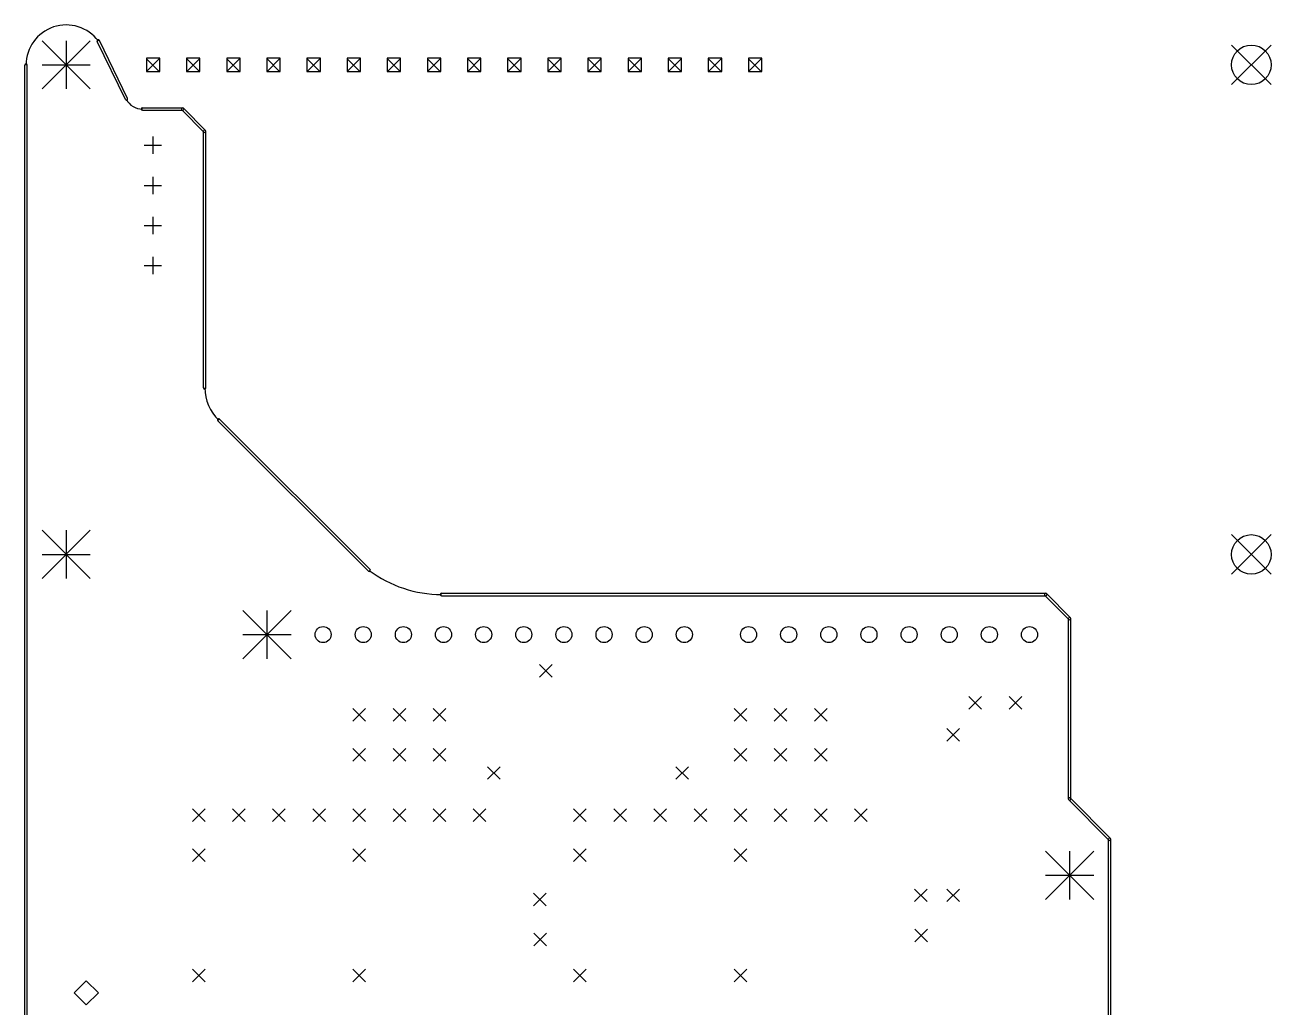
# Model space of a CAD drawing. Extents: x 108 to 190, y -162 to -37.
# Drawn here: x 110.9 to 189.8, y -99.2 to -37 of the extents above; entities that cross this region are included whole.
import ezdxf

# ---------------------------------------------------------------- set-up
doc = ezdxf.new("R2010")
doc.units = 0
doc.header["$MEASUREMENT"] = 0
doc.layers.add('BLACK', color=7, linetype='CONTINUOUS')

msp = doc.modelspace()

# ---------------------------------------------------------------- linework, layer by layer
at = {"layer": 'Black'}
for p, q in [((112.014, -37.96), (115.062, -41.008)), ((115.062, -37.96), (112.014, -41.008)), ((113.538, -37.96), (113.538, -41.008)), ((117.28, -41.689), (115.502, -38.006)), ((117.416, -41.623), (115.638, -37.94)), ((187.287, -38.234), (189.787, -40.734)), ((189.787, -38.234), (187.287, -40.734)), ((119.461, -39.06), (118.613, -39.06)), ((118.613, -39.06), (118.613, -39.909)), ((118.624, -39.097), (119.424, -39.897)), ((119.424, -39.097), (118.624, -39.897)), ((119.461, -39.909), (119.461, -39.06)), ((122.001, -39.06), (121.153, -39.06)), ((121.153, -39.06), (121.153, -39.909)), ((121.164, -39.097), (121.964, -39.897)), ((121.964, -39.097), (121.164, -39.897)), ((122.001, -39.909), (122.001, -39.06)), ((124.541, -39.06), (123.693, -39.06)), ((123.693, -39.06), (123.693, -39.909)), ((123.704, -39.097), (124.504, -39.897)), ((124.504, -39.097), (123.704, -39.897)), ((124.541, -39.909), (124.541, -39.06)), ((127.081, -39.06), (126.233, -39.06)), ((126.233, -39.06), (126.233, -39.909)), ((126.244, -39.097), (127.044, -39.897)), ((127.044, -39.097), (126.244, -39.897)), ((127.081, -39.909), (127.081, -39.06)), ((129.621, -39.06), (128.773, -39.06)), ((128.773, -39.06), (128.773, -39.909)), ((128.784, -39.097), (129.584, -39.897)), ((129.584, -39.097), (128.784, -39.897)), ((129.621, -39.909), (129.621, -39.06)), ((132.161, -39.06), (131.313, -39.06)), ((131.313, -39.06), (131.313, -39.909)), ((131.324, -39.097), (132.124, -39.897)), ((132.124, -39.097), (131.324, -39.897)), ((132.161, -39.909), (132.161, -39.06)), ((134.701, -39.06), (133.853, -39.06)), ((133.853, -39.06), (133.853, -39.909)), ((133.864, -39.097), (134.664, -39.897)), ((134.664, -39.097), (133.864, -39.897)), ((134.701, -39.909), (134.701, -39.06)), ((137.241, -39.06), (136.393, -39.06)), ((136.393, -39.06), (136.393, -39.909)), ((136.404, -39.097), (137.204, -39.897)), ((137.204, -39.097), (136.404, -39.897)), ((137.241, -39.909), (137.241, -39.06)), ((139.781, -39.06), (138.933, -39.06)), ((138.933, -39.06), (138.933, -39.909)), ((138.944, -39.097), (139.744, -39.897)), ((139.744, -39.097), (138.944, -39.897)), ((139.781, -39.909), (139.781, -39.06)), ((142.321, -39.06), (141.473, -39.06)), ((141.473, -39.06), (141.473, -39.909)), ((141.484, -39.097), (142.284, -39.897)), ((142.284, -39.097), (141.484, -39.897)), ((142.321, -39.909), (142.321, -39.06)), ((144.861, -39.06), (144.013, -39.06)), ((144.013, -39.06), (144.013, -39.909)), ((144.024, -39.097), (144.824, -39.897)), ((144.824, -39.097), (144.024, -39.897)), ((144.861, -39.909), (144.861, -39.06)), ((147.401, -39.06), (146.553, -39.06)), ((146.553, -39.06), (146.553, -39.909)), ((146.564, -39.097), (147.364, -39.897)), ((147.364, -39.097), (146.564, -39.897)), ((147.401, -39.909), (147.401, -39.06)), ((149.941, -39.06), (149.093, -39.06)), ((149.093, -39.06), (149.093, -39.909)), ((149.104, -39.097), (149.904, -39.897)), ((149.904, -39.097), (149.104, -39.897)), ((149.941, -39.909), (149.941, -39.06)), ((152.481, -39.06), (151.633, -39.06)), ((151.633, -39.06), (151.633, -39.909)), ((151.644, -39.097), (152.444, -39.897)), ((152.444, -39.097), (151.644, -39.897)), ((152.481, -39.909), (152.481, -39.06)), ((155.021, -39.06), (154.173, -39.06)), ((154.173, -39.06), (154.173, -39.909)), ((154.184, -39.097), (154.984, -39.897)), ((154.984, -39.097), (154.184, -39.897)), ((155.021, -39.909), (155.021, -39.06)), ((157.561, -39.06), (156.713, -39.06)), ((156.713, -39.06), (156.713, -39.909)), ((156.724, -39.097), (157.524, -39.897)), ((157.524, -39.097), (156.724, -39.897)), ((157.561, -39.909), (157.561, -39.06)), ((110.923, -126.365), (110.923, -39.497)), ((111.073, -126.365), (111.073, -39.497)), ((112.014, -39.484), (115.062, -39.484)), ((118.613, -39.909), (119.461, -39.909)), ((121.153, -39.909), (122.001, -39.909)), ((123.693, -39.909), (124.541, -39.909)), ((126.233, -39.909), (127.081, -39.909)), ((128.773, -39.909), (129.621, -39.909)), ((131.313, -39.909), (132.161, -39.909)), ((133.853, -39.909), (134.701, -39.909)), ((136.393, -39.909), (137.241, -39.909)), ((138.933, -39.909), (139.781, -39.909)), ((141.473, -39.909), (142.321, -39.909)), ((144.013, -39.909), (144.861, -39.909)), ((146.553, -39.909), (147.401, -39.909)), ((149.093, -39.909), (149.941, -39.909)), ((151.633, -39.909), (152.481, -39.909)), ((154.173, -39.909), (155.021, -39.909)), ((156.713, -39.909), (157.561, -39.909)), ((118.364, -42.216), (120.904, -42.216)), ((118.364, -42.366), (120.904, -42.366)), ((122.248, -43.741), (120.851, -42.344)), ((122.354, -43.635), (120.957, -42.238)), ((119.024, -44.027), (119.024, -45.127)), ((122.226, -59.944), (122.226, -43.688)), ((122.376, -59.944), (122.376, -43.688)), ((118.474, -44.577), (119.574, -44.577)), ((118.474, -47.117), (119.574, -47.117)), ((119.024, -46.567), (119.024, -47.667)), ((118.474, -49.657), (119.574, -49.657)), ((119.024, -49.107), (119.024, -50.207)), ((119.024, -51.647), (119.024, -52.747)), ((118.474, -52.197), (119.574, -52.197)), ((132.662, -71.554), (123.137, -62.029)), ((132.768, -71.448), (123.243, -61.923)), ((112.014, -68.961), (115.062, -72.009)), ((115.062, -68.961), (112.014, -72.009)), ((113.538, -68.961), (113.538, -72.009)), ((187.287, -69.235), (189.787, -71.735)), ((189.787, -69.235), (187.287, -71.735)), ((112.014, -70.485), (115.062, -70.485)), ((137.287, -72.95), (175.514, -72.95)), ((137.287, -73.1), (175.514, -73.1)), ((176.985, -74.602), (175.461, -73.078)), ((177.091, -74.496), (175.567, -72.972)), ((124.714, -74.041), (127.762, -77.089)), ((127.762, -74.041), (124.714, -77.089)), ((126.238, -74.041), (126.238, -77.089)), ((176.963, -85.979), (176.963, -74.549)), ((177.113, -85.979), (177.113, -74.549)), ((124.714, -75.565), (127.762, -75.565)), ((143.491, -77.451), (144.291, -78.251)), ((144.291, -77.451), (143.491, -78.251)), ((170.669, -79.483), (171.469, -80.283)), ((171.469, -79.483), (170.669, -80.283)), ((173.209, -79.483), (174.009, -80.283)), ((174.009, -79.483), (173.209, -80.283)), ((131.68, -80.245), (132.48, -81.045)), ((132.48, -80.245), (131.68, -81.045)), ((134.22, -80.245), (135.02, -81.045)), ((135.02, -80.245), (134.22, -81.045)), ((136.76, -80.245), (137.56, -81.045)), ((137.56, -80.245), (136.76, -81.045)), ((155.81, -80.245), (156.61, -81.045)), ((156.61, -80.245), (155.81, -81.045)), ((158.35, -80.245), (159.15, -81.045)), ((159.15, -80.245), (158.35, -81.045)), ((160.89, -80.245), (161.69, -81.045)), ((161.69, -80.245), (160.89, -81.045)), ((169.272, -81.515), (170.072, -82.315)), ((170.072, -81.515), (169.272, -82.315)), ((131.68, -82.785), (132.48, -83.585)), ((132.48, -82.785), (131.68, -83.585)), ((134.22, -82.785), (135.02, -83.585)), ((135.02, -82.785), (134.22, -83.585)), ((136.76, -82.785), (137.56, -83.585)), ((137.56, -82.785), (136.76, -83.585)), ((155.81, -82.785), (156.61, -83.585)), ((156.61, -82.785), (155.81, -83.585)), ((158.35, -82.785), (159.15, -83.585)), ((159.15, -82.785), (158.35, -83.585)), ((160.89, -82.785), (161.69, -83.585)), ((161.69, -82.785), (160.89, -83.585)), ((140.189, -83.928), (140.989, -84.728)), ((140.989, -83.928), (140.189, -84.728)), ((152.127, -83.928), (152.927, -84.728)), ((152.927, -83.928), (152.127, -84.728)), ((179.631, -88.466), (177.091, -85.926)), ((121.52, -86.595), (122.32, -87.395)), ((122.32, -86.595), (121.52, -87.395)), ((124.06, -86.595), (124.86, -87.395)), ((124.86, -86.595), (124.06, -87.395)), ((126.6, -86.595), (127.4, -87.395)), ((127.4, -86.595), (126.6, -87.395)), ((129.14, -86.595), (129.94, -87.395)), ((129.94, -86.595), (129.14, -87.395)), ((131.68, -86.595), (132.48, -87.395)), ((132.48, -86.595), (131.68, -87.395)), ((134.22, -86.595), (135.02, -87.395)), ((135.02, -86.595), (134.22, -87.395)), ((136.76, -86.595), (137.56, -87.395)), ((137.56, -86.595), (136.76, -87.395)), ((139.3, -86.595), (140.1, -87.395)), ((140.1, -86.595), (139.3, -87.395)), ((145.65, -86.595), (146.45, -87.395)), ((146.45, -86.595), (145.65, -87.395)), ((148.19, -86.595), (148.99, -87.395)), ((148.99, -86.595), (148.19, -87.395)), ((150.73, -86.595), (151.53, -87.395)), ((151.53, -86.595), (150.73, -87.395)), ((153.27, -86.595), (154.07, -87.395)), ((154.07, -86.595), (153.27, -87.395)), ((155.81, -86.595), (156.61, -87.395)), ((156.61, -86.595), (155.81, -87.395)), ((158.35, -86.595), (159.15, -87.395)), ((159.15, -86.595), (158.35, -87.395)), ((160.89, -86.595), (161.69, -87.395)), ((161.69, -86.595), (160.89, -87.395)), ((163.43, -86.595), (164.23, -87.395)), ((164.23, -86.595), (163.43, -87.395)), ((179.525, -88.572), (176.985, -86.032)), ((179.503, -121.285), (179.503, -88.519)), ((179.653, -121.285), (179.653, -88.519)), ((121.52, -89.135), (122.32, -89.935)), ((122.32, -89.135), (121.52, -89.935)), ((131.68, -89.135), (132.48, -89.935)), ((132.48, -89.135), (131.68, -89.935)), ((145.65, -89.135), (146.45, -89.935)), ((146.45, -89.135), (145.65, -89.935)), ((155.81, -89.135), (156.61, -89.935)), ((156.61, -89.135), (155.81, -89.935)), ((175.514, -89.281), (178.562, -92.329)), ((178.562, -89.281), (175.514, -92.329)), ((177.038, -89.281), (177.038, -92.329)), ((175.514, -90.805), (178.562, -90.805)), ((143.11, -91.929), (143.91, -92.729)), ((143.91, -91.929), (143.11, -92.729)), ((167.215, -91.675), (168.015, -92.475)), ((168.015, -91.675), (167.215, -92.475)), ((169.272, -91.675), (170.072, -92.475)), ((170.072, -91.675), (169.272, -92.475)), ((143.135, -94.469), (143.935, -95.269)), ((143.935, -94.469), (143.135, -95.269)), ((167.24, -94.215), (168.04, -95.015)), ((168.04, -94.215), (167.24, -95.015)), ((121.52, -96.755), (122.32, -97.555)), ((122.32, -96.755), (121.52, -97.555)), ((131.68, -96.755), (132.48, -97.555)), ((132.48, -96.755), (131.68, -97.555)), ((145.65, -96.755), (146.45, -97.555)), ((146.45, -96.755), (145.65, -97.555)), ((155.81, -96.755), (156.61, -97.555)), ((156.61, -96.755), (155.81, -97.555)), ((114.808, -97.483), (114.046, -98.245)), ((115.57, -98.245), (114.808, -97.483)), ((114.046, -98.245), (114.808, -99.007)), ((114.808, -99.007), (115.57, -98.245))]:
    msp.add_line(p, q, dxfattribs=at)
for centre, radius in [((188.537, -39.484), 1.25), ((188.537, -70.485), 1.25), ((129.794, -75.565), 0.508), ((132.334, -75.565), 0.508), ((134.874, -75.565), 0.508), ((137.414, -75.565), 0.508), ((139.954, -75.565), 0.508), ((142.494, -75.565), 0.508), ((145.034, -75.565), 0.508), ((147.574, -75.565), 0.508), ((150.114, -75.565), 0.508), ((152.654, -75.565), 0.508), ((156.718, -75.565), 0.508), ((159.258, -75.565), 0.508), ((161.798, -75.565), 0.508), ((164.338, -75.565), 0.508), ((166.878, -75.565), 0.508), ((169.418, -75.565), 0.508), ((171.958, -75.565), 0.508), ((174.498, -75.565), 0.508)]:
    msp.add_circle(centre, radius, dxfattribs=at)
for centre, radius, start, end in [((113.538, -39.497), 2.54, 36.8699, 180), ((115.57, -37.973), 0.075, 385.769, 565.769), ((110.998, -39.497), 0.075, 360, 540), ((117.348, -41.656), 0.075, 205.769, 385.769), ((118.364, -41.148), 1.143, -153.435, -90), ((118.364, -42.291), 0.075, 90, 270), ((120.904, -42.291), 0.075, 405, 585), ((120.904, -42.291), 0.075, 270, 450), ((122.301, -43.688), 0.075, 360, 540), ((122.301, -43.688), 0.075, 225, 405), ((122.301, -59.944), 0.075, 180, 360), ((125.095, -59.944), 2.785, -180, -133.152), ((123.19, -61.976), 0.075, 405, 585), ((132.715, -71.501), 0.075, 225, 405), ((137.287, -65.405), 7.62, -126.87, -90), ((137.287, -73.025), 0.075, 90, 270), ((175.514, -73.025), 0.075, 405, 585), ((175.514, -73.025), 0.075, 270, 450), ((177.038, -74.549), 0.075, 360, 540), ((177.038, -74.549), 0.075, 225, 405), ((177.038, -85.979), 0.075, 405, 585), ((177.038, -85.979), 0.075, 180, 360), ((179.578, -88.519), 0.075, 360, 540), ((179.578, -88.519), 0.075, 225, 405)]:
    msp.add_arc(centre, radius, start, end, dxfattribs=at)

doc.saveas('drawing.dxf')
